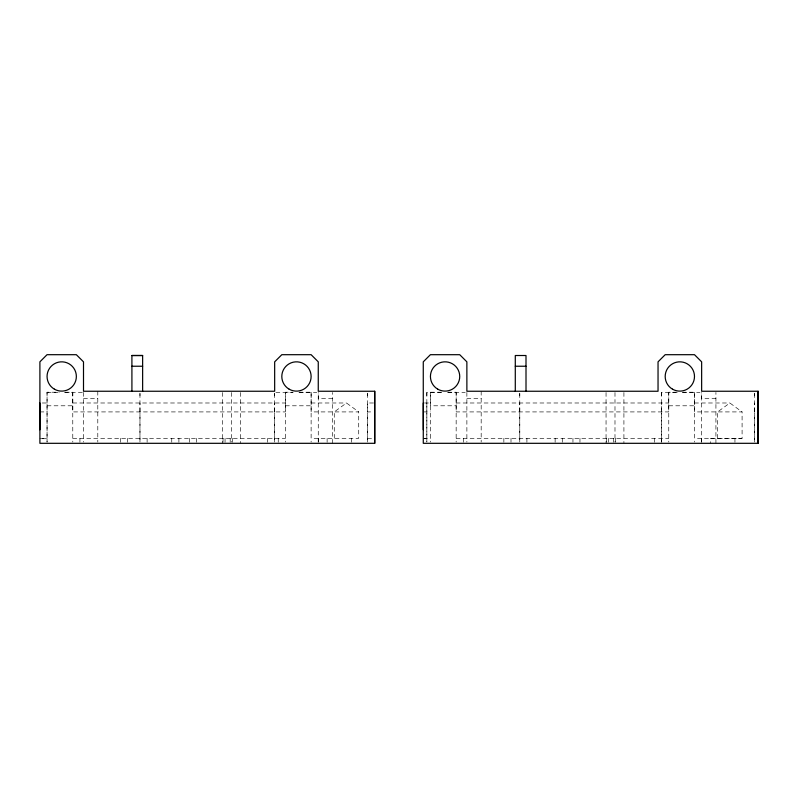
<?xml version="1.0" encoding="UTF-8"?>
<svg xmlns="http://www.w3.org/2000/svg" width="798" height="798" viewBox="0 0 798 798"><rect width="100%" height="100%" fill="white"/><g stroke="black" fill="none" stroke-linecap="round" stroke-linejoin="round"><path stroke-width="0.6" stroke-dasharray="3.99 2.99" d="M47.052 392.207L47.052 442.082L47.052 392.207L59.301 392.207M65.426 392.207L72.778 392.207L72.778 411.918L285.385 411.918L285.385 392.207L292.736 392.207M139.969 442.082L139.969 412.556M139.969 411.918L139.969 402.99M139.969 395.738L139.969 393.125M274.662 442.082L274.662 412.556M274.662 411.918L274.662 402.99M274.662 395.738L274.662 393.125M298.871 392.207L311.12 392.207L311.12 411.918L358.721 411.918L358.721 438.311L311.12 438.311M318.262 442.102L318.262 392.486M332.557 443.309L332.557 392.436M334.272 438.311L334.272 411.918L346.492 402.99L358.721 411.918M367.579 442.082L367.579 412.556M367.579 395.738L367.579 393.125M426.85 442.082L426.85 402.99M426.85 395.728L426.85 392.407L441.713 392.407M441.454 392.207L430.421 392.207L430.421 405.793L456.157 405.793M447.578 392.207L456.157 392.207L456.157 411.918L668.764 411.918L668.764 392.207L677.342 392.207M519.767 442.082L519.767 412.556M519.767 411.918L519.767 402.99M519.767 395.728L519.767 393.125M661.612 442.082L661.612 412.556M661.612 411.918L661.612 402.99M661.612 395.728L661.612 392.407L677.721 392.407M682.24 392.207L694.489 392.207L694.489 411.918L742.09 411.918L742.09 438.311L694.489 438.311M701.642 442.102L701.642 392.486M715.926 443.309L715.926 392.436M717.641 438.311L717.641 411.918L729.871 402.99L742.09 411.918M754.529 442.082L754.529 412.556M754.529 411.918L754.529 402.99M754.529 395.728L754.529 393.125M47.052 392.407L59.441 392.407M64.399 392.407L82.982 392.407M275.899 392.407L293.245 392.407M299.44 392.407L316.786 392.407M447.907 392.407L465.254 392.407M682.669 392.407L700.016 392.407M83.501 398.392L97.795 398.392M332.557 398.392L318.262 398.392L318.262 392.436M466.88 398.392L481.174 398.392M715.926 398.392L701.642 398.392L701.642 392.436M42.284 402.99L47.052 402.99M72.778 402.99L285.385 402.99M311.12 402.99L346.492 402.99M373.534 402.99L367.579 402.99L367.579 411.918L373.534 411.918M424.466 402.99L430.421 402.99M456.157 402.99L668.764 402.99M694.489 402.99L729.871 402.99M47.052 405.793L72.778 405.793M285.385 405.793L311.12 405.793M668.764 405.793L694.489 405.793M39.9 411.918L47.052 411.918M423.279 411.918L430.421 411.918M742.09 438.311L710.499 438.311L710.499 443.309M39.9 438.311L47.052 438.311M72.778 438.311L285.385 438.311M423.279 438.311L430.421 438.311M456.157 438.311L668.764 438.311M42.284 438.72L47.052 438.72M367.579 438.72L373.534 438.72M424.466 438.72L426.85 438.72M754.529 393.623L754.529 441.653M734.948 438.311L734.948 443.309M701.632 438.311L701.632 443.309M694.489 392.207L694.489 442.102M668.764 392.207L668.764 442.102M661.612 438.311L661.612 442.311M661.612 392.407L661.612 441.653M654.46 438.311L654.46 443.309M623.916 392.486L623.916 443.309M615.707 438.311L615.707 443.309M614.989 392.486L614.989 442.072M613.552 438.311L613.552 442.311M608.415 438.311L608.415 443.309M606.41 438.311L606.41 442.311M606.051 392.486L606.051 443.309M579.966 438.311L579.966 442.311M572.954 438.311L572.954 442.311M562.281 438.311L562.281 442.311M555.129 438.311L555.129 442.311M526.909 438.311L526.909 442.311M519.767 393.623L519.767 442.311M510.999 438.311L510.999 442.311M503.857 438.311L503.857 442.311M481.174 391.249L481.174 442.102M466.88 392.436L466.88 442.102M463.299 438.311L463.299 442.311M456.157 392.207L456.157 442.102M430.421 392.207L430.421 442.102M426.85 392.407L426.85 441.653M367.579 393.623L367.579 441.653M351.569 438.311L351.569 443.309M327.12 438.311L327.12 443.309M318.262 438.311L318.262 443.309M311.12 392.207L311.12 442.102M285.385 392.207L285.385 442.102M278.243 438.311L278.243 442.311M274.662 393.623L274.662 441.653M267.52 438.311L267.52 443.309M240.547 392.486L240.547 443.309M232.338 438.311L232.338 443.309M231.61 392.486L231.61 442.072M230.183 438.311L230.183 442.311M225.046 438.311L225.046 443.309M223.031 438.311L223.031 442.311M222.682 392.486L222.682 443.309M196.597 438.311L196.597 442.311M189.585 438.311L189.585 442.311M178.902 438.311L178.902 442.311M171.76 438.311L171.76 442.311M147.111 438.311L147.111 442.311M139.969 393.623L139.969 441.653M127.63 438.311L127.63 442.311M120.478 438.311L120.478 442.311M97.795 391.249L97.795 442.102M83.501 392.436L83.501 442.102M79.93 438.311L79.93 442.311M72.778 392.207L72.778 442.102"/><path stroke-width="1.2" d="M39.9 429.793L39.9 402.99M374.721 443.309L374.731 391.249L318.262 391.249L318.262 361.833L311.12 354.691L281.814 354.701L274.662 361.843L274.662 391.249L83.501 391.249L83.501 361.843L76.349 354.701L47.042 354.691L39.9 361.833L39.9 443.309L374.721 443.309L374.721 391.249M423.279 429.793L423.279 402.99M758.1 443.309L758.1 391.249L701.642 391.249L701.642 361.833L694.489 354.691L665.183 354.701L658.041 361.843L658.041 391.249L466.88 391.249L466.87 361.843L459.728 354.701L430.421 354.691L423.269 361.833L423.279 443.309L758.1 443.309L758.1 391.249M131.919 391.249L131.909 355.509L142.633 355.509L142.633 391.249M131.909 355.509L142.633 355.509M131.909 366.232L142.633 366.232M515.289 366.232L526.012 366.232M526.012 391.249L526.002 355.509L515.289 355.509L515.289 391.249M437.753 389.165A14.653 14.653 0 0 0 459.728 376.476A14.653 14.653 0 0 0 437.753 363.788A14.653 14.653 0 0 0 437.753 389.165M672.515 389.175A14.653 14.653 0 0 0 694.489 376.486A14.653 14.653 0 0 0 672.515 363.788A14.653 14.653 0 0 0 672.515 389.175M54.384 389.165A14.653 14.653 0 0 0 76.359 376.476A14.653 14.653 0 0 0 54.384 363.788A14.653 14.653 0 0 0 54.384 389.165M289.135 389.175A14.653 14.653 0 0 0 311.12 376.486A14.653 14.653 0 0 0 289.135 363.798A14.653 14.653 0 0 0 289.135 389.175"/></g></svg>
